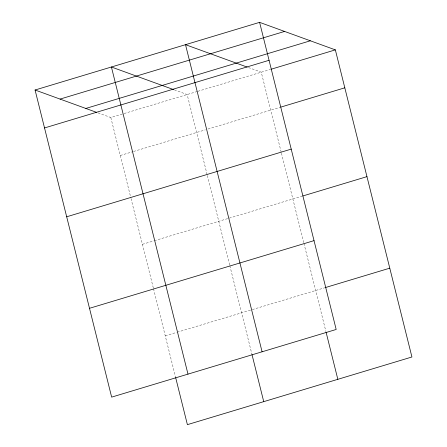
<?xml version="1.0" encoding="UTF-8"?>
<svg xmlns="http://www.w3.org/2000/svg" width="447" height="447" viewBox="0 0 447 447"><rect width="100%" height="100%" fill="white"/><g stroke="black" fill="none" stroke-linecap="round" stroke-linejoin="round"><path stroke-width="0.34" stroke-dasharray="2.23 1.68" d="M98.005 112.873L110.822 117.533L123.433 113.728M124.098 113.532L197.172 91.512M197.842 91.311L270.603 69.386M120.282 155.478L132.893 151.673M133.558 151.477L205.302 129.859M207.972 129.054L280.062 107.33M142.431 244.302L153.712 240.905M154.377 240.704L302.211 196.155M165.245 335.82L176.531 332.423M177.196 332.222L251.6 309.799M252.27 309.598L324.36 287.879M248.437 67.542L261.255 72.202L281.286 152.539M174.341 89.869L187.159 94.529L207.19 174.866M281.454 153.215L303.77 242.715M303.938 243.386L325.919 331.54M207.363 175.542L229.674 265.043M229.842 265.714L251.823 353.868M110.822 117.533L130.854 197.87M131.021 198.546L153.338 288.047M153.505 288.717L175.481 376.871"/><path stroke-width="0.67" d="M259.606 22.35L336.178 329.467L111.649 397.126L35.073 90.009L259.606 22.35L335.351 49.874L411.927 356.991L187.394 424.65L175.649 377.542M60.071 99.089L284.599 31.43M85.824 108.448L310.358 40.789M44.538 127.954L269.066 60.295M271.268 69.184L335.351 49.874M280.733 107.129L344.81 87.819M66.681 216.784L291.215 149.125M302.876 195.954L366.959 176.643M89.501 308.301L314.034 240.642M325.03 287.678L389.778 268.166M247.157 67.078L185.511 44.678L262.082 351.795M173.704 89.635L111.415 67.005L187.986 374.122M35.073 90.009L96.72 112.409M326.087 332.216L337.831 379.319M251.991 354.538L263.736 401.646"/></g></svg>
